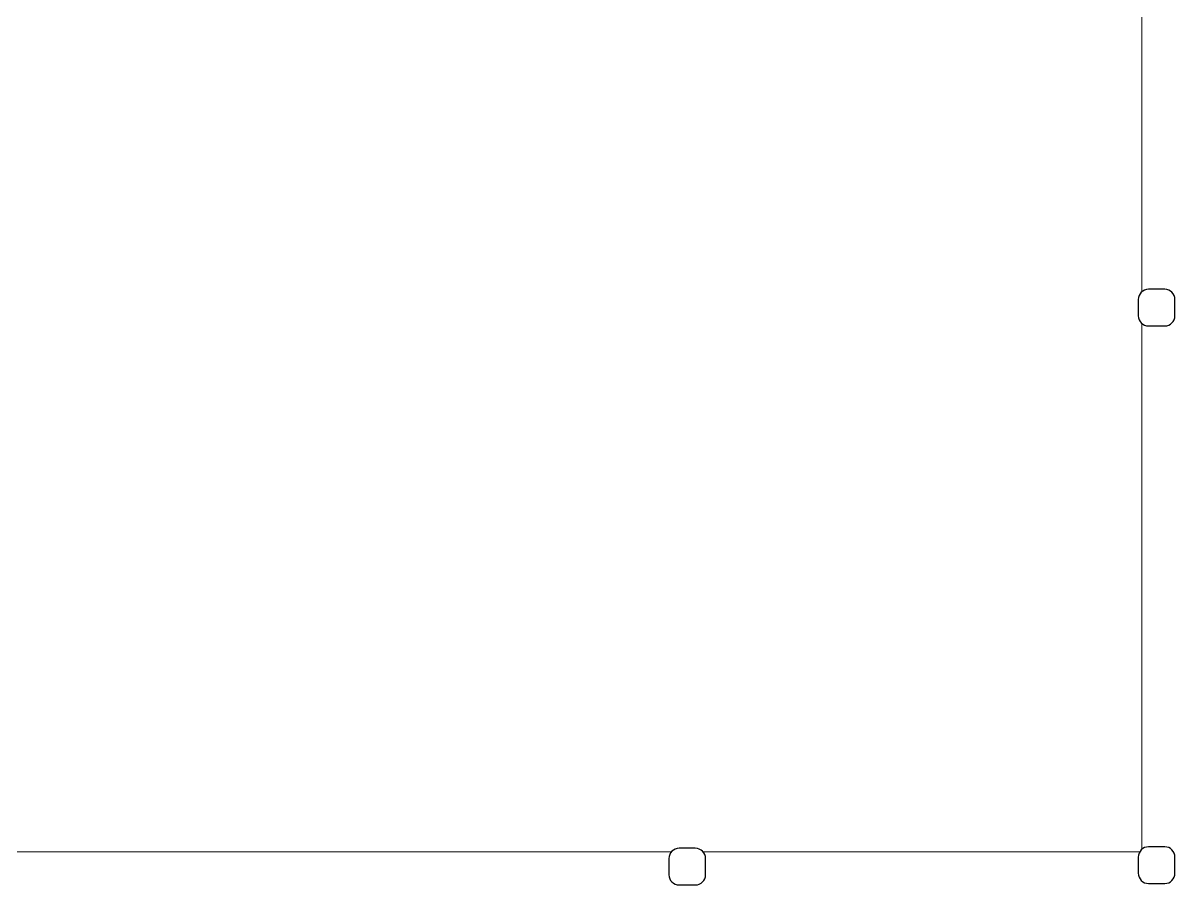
# Model space of a CAD drawing. Header units: metres. Extents: x -44 to 358, y -246 to 48.
# Drawn here: x 29.86 to 37.72, y -77.06 to -71.19 of the extents above; entities that cross this region are included whole.
import ezdxf

# ---------------------------------------------------------------- set-up
doc = ezdxf.new("R2010")
doc.units = ezdxf.units.M
doc.header["$LTSCALE"] = 0.3
doc.layers.add('A-WALL', color=7, linetype='Continuous', lineweight=30)
doc.layers.add('piso', color=251, linetype='Continuous', lineweight=18)

msp = doc.modelspace()

# ---------------------------------------------------------------- linework, layer by layer
at = {"layer": 'A-WALL', "color": 7, "true_color": 0xffffff}
for points in [[(37.536985, -73.2551281), (37.646985, -73.2551281, 0.414213562), (37.716985, -73.1851281), (37.716985, -73.0751281, 0.414213562), (37.646985, -73.0051281), (37.536985, -73.0051281, 0.414213562), (37.466985, -73.0751281), (37.466985, -73.1851281, 0.414213562)], [(34.336985, -77.0649674), (34.446985, -77.0649674, 0.414213562), (34.516985, -76.9949674), (34.516985, -76.8849674, 0.414213562), (34.446985, -76.8149674), (34.336985, -76.8149674, 0.414213562), (34.266985, -76.8849674), (34.266985, -76.9949674, 0.414213562)], [(37.536985, -77.0551281), (37.646985, -77.0551281, 0.414213562), (37.716985, -76.9851281), (37.716985, -76.8751281, 0.414213562), (37.646985, -76.8051281), (37.536985, -76.8051281, 0.414213562), (37.466985, -76.8751281), (37.466985, -76.9851281, 0.414213562)]]:
    msp.add_lwpolyline(points, format="xyb", close=True, dxfattribs=at)
at = {"layer": 'piso', "color": 7, "true_color": 0xffffff}
for p, q in [((37.491985, -71.0498337), (37.491985, -73.021509)), ((37.491985, -73.2387471), (37.491985, -76.821509)), ((28.897805, -76.8399674), (34.283366, -76.8399674)), ((34.500604, -76.8399674), (37.4764562, -76.8399674))]:
    msp.add_line(p, q, dxfattribs=at)

doc.saveas('drawing.dxf')
